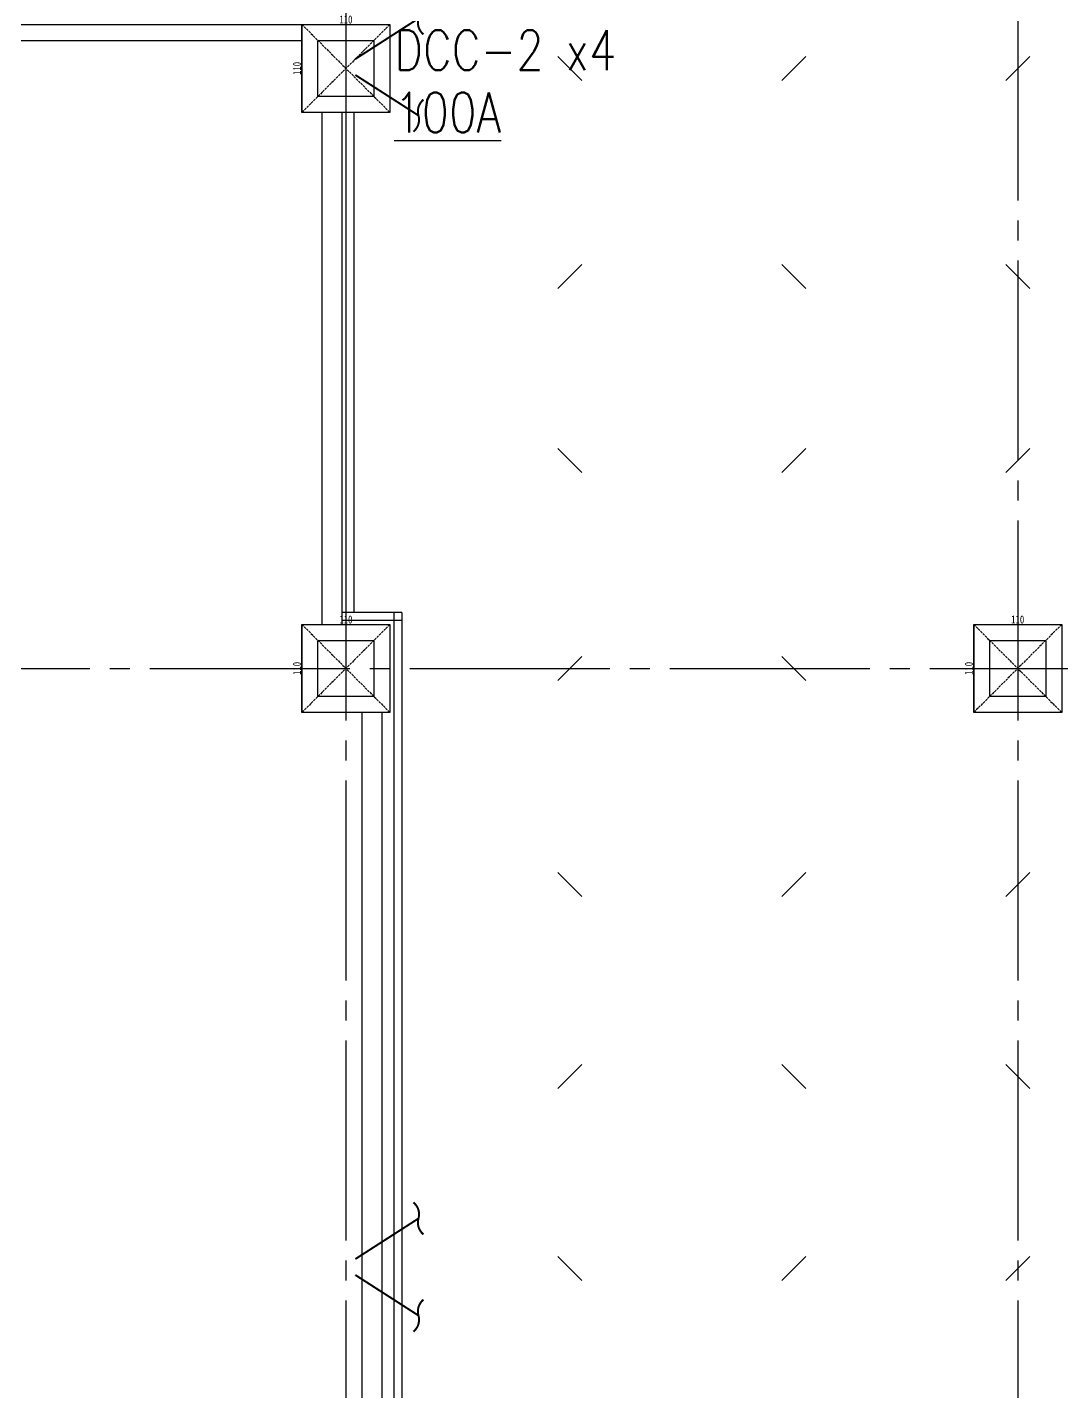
# Model space of a CAD drawing. Extents: x -3080 to 28500, y -1326 to 31609.
# Drawn here: x 1402 to 2695, y 6596 to 8301 of the extents above; entities that cross this region are included whole.
import ezdxf
from ezdxf.enums import TextEntityAlignment as Align

# ---------------------------------------------------------------- set-up
doc = ezdxf.new("R2010")
doc.units = 0
doc.header["$LTSCALE"] = 100
for name, pattern in [('X-S-FAB-L05$0$COL-CEN-LIN', [3.25, 2.5, -0.25, 0.25, -0.25]), ('X-S-FAB-L05$0$DASHED', [0.75, 0.5, -0.25]), ('X-S-FAB-L05$0$HIDDEN', [0.4, 0.3, -0.1])]:
    doc.linetypes.add(name, pattern=pattern)
for name, color, linetype in [('0-xref', 8, 'Continuous'), ('188K-SM-03-F05-ARCH-PA-Y2257103$0$K-岩棉 2hr 3.5-非抗', 53, 'Continuous'), ('188K-SM-03-F05-MECH-DCC-Y2257103$0$00_閥站分組', 1, 'Continuous'), ('188K-SM-07-F10-MECH-CR PIPE-Y2257103$0$00_閥站分組', 1, 'Continuous'), ('X-S-FAB-L05$0$BEAM', 8, 'Continuous'), ('X-S-FAB-L05$0$BLOCK', 8, 'Continuous'), ('X-S-FAB-L05$0$BR-D', 8, 'X-S-FAB-L05$0$DASHED'), ('X-S-FAB-L05$0$CCL', 8, 'X-S-FAB-L05$0$COL-CEN-LIN'), ('X-S-FAB-L05$0$COL', 8, 'Continuous'), ('X-S-FAB-L05$0$COL-S', 8, 'Continuous'), ('X-S-FAB-L05$0$S-鋼柱', 8, 'Continuous'), ('X-S-FAB-L05$0$WALL-RC', 8, 'Continuous'), ('X-S-FAB-L05$0$斜撐', 8, 'Continuous')]:
    doc.layers.add(name, color=color, linetype=linetype)
doc.layers.add('X-S-FAB-L05$0$XREF', color=8, linetype='Continuous', lineweight=0)
doc.styles.add('188K-SM-03-F05-MECH-DCC-Y2257103$0$XFM1Q20-200k$0$12P7-XCM2P10$0$AA-TXT', font='simplex.shx', dxfattribs={"bigfont": 'china.shx'})
doc.styles.add('188K-SM-07-F10-MECH-CR PIPE-Y2257103$0$XFM1Q20-200k$0$12P7-XCM2P10$0$AA-TXT', font='simplex.shx', dxfattribs={"bigfont": 'china.shx'})
doc.styles.add('X-S-FAB-L05$0$DIM', font='', dxfattribs={"width": 0.8})
doc.styles.get('X-S-FAB-L05$0$DIM').set_extended_font_data('MingLiU')
doc.dimstyles.new('X-S-FAB-L05$0$JJP_005_defpoint', dxfattribs={"dimtxt": 20, "dimasz": 0.5, "dimexe": 0.5, "dimexo": 0.5, "dimgap": 0.5, "dimtad": 1, "dimdsep": 46, "dimtxsty": 'X-S-FAB-L05$0$DIM', "dimblk": 'X-S-FAB-L05$0$_None', "dimcen": 10, "dimclrd": 256, "dimclre": 256, "dimclrt": 256, "dimadec": 0, "dimazin": 0, "dimtfac": 1, "dimtix": 1, "dimtmove": 2, "dimatfit": 3, "dimldrblk": 'X-S-FAB-L05$0$_None', "dimfxl": 0.5, "dimtolj": 1, "dimtzin": 0, "dimarcsym": 0})

# ---------------------------------------------------------------- blocks, each defined once
blk = doc.blocks.new('*D174')
at = {"layer": 'DefPoints', "lineweight": -2, "transparency": 16777216}
blk.add_line((0, 0), (110, 0), dxfattribs=at)
at = {"layer": 'DefPoints', "color": 0, "transparency": 16777216}
for p in [(0, 0), (110, 0), (110, 0)]:
    blk.add_point(p, dxfattribs=at)
at = {"layer": 'DefPoints', "transparency": 16777216, "insert": (55, 6.1), "char_height": 10, "attachment_point": 5, "style": 'X-S-FAB-L05$0$DIM'}
blk.add_mtext('\\A1;110', dxfattribs=at)
blk = doc.blocks.new('X-S-FAB-L05$0$_None')
blk = doc.blocks.new('*D175')
at = {"layer": 'DefPoints', "lineweight": -2, "transparency": 16777216}
blk.add_line((0, 0), (0, -110), dxfattribs=at)
at = {"layer": 'DefPoints', "color": 0, "transparency": 16777216}
for p in [(0, 0), (0, -110), (0, -110)]:
    blk.add_point(p, dxfattribs=at)
at = {"layer": 'DefPoints', "transparency": 16777216, "insert": (-6.1, -55), "char_height": 10, "attachment_point": 5, "rotation": 90, "style": 'X-S-FAB-L05$0$DIM'}
blk.add_mtext('\\A1;110', dxfattribs=at)
blk = doc.blocks.new('X-S-FAB-L05$0$SC1')
at = {"layer": 'DefPoints'}
blk.add_line((27925, 8342.1), (27955, 8312.1), dxfattribs=at)
blk = doc.blocks.new('X-S-FAB-L05$0$斜撐')
at = {"layer": 'X-S-FAB-L05$0$BR-D', "const_width": 0.5}
blk.add_lwpolyline([(962.11, 215.55, -0.296213), (957.95, 215.19, 0.299957), (953.75, 214.85, 0.006918)], format="xyb", dxfattribs=at)
at = {"layer": 'X-S-FAB-L05$0$BR-D', "linetype": 'ByBlock', "const_width": 0.5}
blk.add_lwpolyline([(964.37, 197.57), (957.95, 215.19)], dxfattribs=at)
blk = doc.blocks.new('X-S-FAB-L05$0$VC(C)')
at = {"layer": 'X-S-FAB-L05$0$S-鋼柱'}
for p in [(-25860, -77.1), (-25580, -337.1), (-25300, -337.1), (-25860, -567.1), (-25580, -827.1), (-25860, -1097.1), (-25580, -1337.1), (-25300, -1337.1), (-25860, -1577.1)]:
    blk.add_blockref('X-S-FAB-L05$0$SC1', p, dxfattribs=at)
at = {"layer": 'X-S-FAB-L05$0$S-鋼柱', "rotation": 90}
for p in [(10687.1, -19690), (10967.1, -19690), (10407.1, -19950), (10687.1, -20180), (10967.1, -20180), (10407.1, -20440), (10687.1, -20710), (10967.1, -20710), (10407.1, -20950), (10687.1, -21190), (10967.1, -21190)]:
    blk.add_blockref('X-S-FAB-L05$0$SC1', p, dxfattribs=at)
at = {"layer": 'X-S-FAB-L05$0$斜撐'}
for p, xscale, yscale, zscale, rotation in [((-210.8, 12749), 5.000000000000002, 5.000000000000002, 5.000000000000002, 282.6853631040207), ((-210.8, 3754.6), -5, 5, 5, 257.3146368959793), ((-210.8, 11249), 5.000000000000002, 5.000000000000002, 5.000000000000002, 282.6853631040207), ((-210.8, 2254.6), -5, 5, 5, 257.3146368959793)]:
    blk.add_blockref('X-S-FAB-L05$0$斜撐', p, dxfattribs=dict(at, xscale=xscale, yscale=yscale, zscale=zscale, rotation=rotation))
blk = doc.blocks.new('188K-SM-03-F05-ARCH-PA-Y2257103')
at = {"layer": '188K-SM-03-F05-ARCH-PA-Y2257103$0$K-岩棉 2hr 3.5-非抗'}
for p, q in [((1800, 8195, 0), (1800, 7570, 0)), ((1810, 8195, 0), (1810, 7570, 0)), ((1870, 7570, 0), (1795, 7570, 0)), ((1870, 7560, 0), (1795, 7560, 0)), ((1860, 7570, 0), (1860, -7.5, 0)), ((1870, 7570, 0), (1870, -7.5, 0))]:
    blk.add_line(p, q, dxfattribs=at)
blk = doc.blocks.new('188K-SM-03-F05-MECH-DCC-Y2257103')
at = {"layer": '188K-SM-03-F05-MECH-DCC-Y2257103$0$00_閥站分組', "style": '188K-SM-03-F05-MECH-DCC-Y2257103$0$XFM1Q20-200k$0$12P7-XCM2P10$0$AA-TXT', "width": 0.8}
for s, p in [('DCC-2 x4', (1860.4, 8272.9)), ('%%U100A', (1860.4, 8195))]:
    blk.add_text(s, height=50, dxfattribs=at).set_placement(p, align=Align.MIDDLE_LEFT)
blk = doc.blocks.new('188K-SM-07-F10-MECH-CR PIPE-Y2257103')
at = {"layer": '188K-SM-07-F10-MECH-CR PIPE-Y2257103$0$00_閥站分組', "style": '188K-SM-07-F10-MECH-CR PIPE-Y2257103$0$XFM1Q20-200k$0$12P7-XCM2P10$0$AA-TXT', "width": 0.8}
for s, p in [('DCC-2 x4', (1860.36, 8272.877)), ('%%U100A', (1860.36, 8194.954))]:
    blk.add_text(s, height=50, dxfattribs=at).set_placement(p, align=Align.MIDDLE_LEFT)
blk = doc.blocks.new('*U59')
at = {"layer": 'DefPoints', "linetype": 'X-S-FAB-L05$0$HIDDEN', "ltscale": 0.1}
for p, q in [((110, 0), (0, -110)), ((0, 0), (110, -110))]:
    blk.add_line(p, q, dxfattribs=at)
at = {"layer": 'X-S-FAB-L05$0$COL', "ltscale": 0.1}
blk.add_lwpolyline([(0, 0), (110, 0), (110, -110), (0, -110)], close=True, dxfattribs=at)
at = {"layer": 'DefPoints'}
dim = blk.add_linear_dim(base=(0, -110), p1=(0, 0), p2=(0, -110), angle=90, dimstyle='X-S-FAB-L05$0$JJP_005_defpoint', override={"dimtxt": 10}, dxfattribs=at)
dim.commit()
dim.dimension.update_dxf_attribs({"geometry": '*D175', "text_midpoint": (-6.067, -55)})
dim = blk.add_linear_dim(base=(110, 0), p1=(0, 0), p2=(110, 0), dimstyle='X-S-FAB-L05$0$JJP_005_defpoint', override={"dimtxt": 10}, dxfattribs=at)
dim.commit()
dim.dimension.update_dxf_attribs({"geometry": '*D174', "text_midpoint": (55, 6.067)})
blk = doc.blocks.new('X-S-FAB-L05$0$FAB2-L05')
at = {"layer": 'X-S-FAB-L05$0$CCL'}
for p, q in [((-24360, 11005), (-24360, 0)), ((-23520, 11005), (-23520, 0)), ((-26880, 8220), (1210, 8220))]:
    blk.add_line(p, q, dxfattribs=at)
at = {"layer": 'X-S-FAB-L05$0$COL-S'}
for points in [[(-24395, 9005), (-24325, 9005), (-24325, 8935), (-24395, 8935)], [(-24395, 8255), (-24325, 8255), (-24325, 8185), (-24395, 8185)], [(-23555, 8255), (-23485, 8255), (-23485, 8185), (-23555, 8185)]]:
    blk.add_lwpolyline(points, close=True, dxfattribs=at)
at = {"layer": 'X-S-FAB-L05$0$BEAM'}
for p in [(-24415, 9025), (-24415, 8275), (-23575, 8275)]:
    blk.add_blockref('*U59', p, dxfattribs=at)
blk = doc.blocks.new('X-S-FAB-L05')
at = {"layer": 'X-S-FAB-L05$0$COL-S'}
for points in [[(1765, 8285), (1835, 8285), (1835, 8215), (1765, 8215)], [(1765, 7535), (1835, 7535), (1835, 7465), (1765, 7465)], [(2605, 7535), (2675, 7535), (2675, 7465), (2605, 7465)]]:
    blk.add_lwpolyline(points, close=True, dxfattribs=at)
at = {"layer": 'X-S-FAB-L05$0$WALL-RC'}
for p, q in [((55, 8305), (1745, 8305)), ((55, 8285), (1745, 8285)), ((1770, 8195), (1770, 7555)), ((1795, 8195), (1795, 7555)), ((1820, 7445), (1820, 6055)), ((1845, 7445), (1845, 6055))]:
    blk.add_line(p, q, dxfattribs=at)
at = {"layer": 'X-S-FAB-L05$0$BEAM'}
for p in [(1745, 8305), (1745, 7555), (2585, 7555)]:
    blk.add_blockref('*U59', p, dxfattribs=at)
at = {"layer": 'X-S-FAB-L05$0$BLOCK'}
blk.add_blockref('X-S-FAB-L05$0$FAB2-L05', (26160, -720), dxfattribs=at)
at = {"layer": 'X-S-FAB-L05$0$XREF'}
blk.add_blockref('X-S-FAB-L05$0$VC(C)', (0, 0), dxfattribs=at)

msp = doc.modelspace()

# ---------------------------------------------------------------- block references
at = {"layer": '0-xref'}
for name in ['X-S-FAB-L05', '188K-SM-03-F05-MECH-DCC-Y2257103', '188K-SM-03-F05-ARCH-PA-Y2257103']:
    msp.add_blockref(name, (0, 0), dxfattribs=at)

# ---------------------------------------------------------------- next in the draw order: block references
msp.add_blockref('188K-SM-07-F10-MECH-CR PIPE-Y2257103', (0, 0), dxfattribs=at)

doc.saveas('drawing.dxf')
